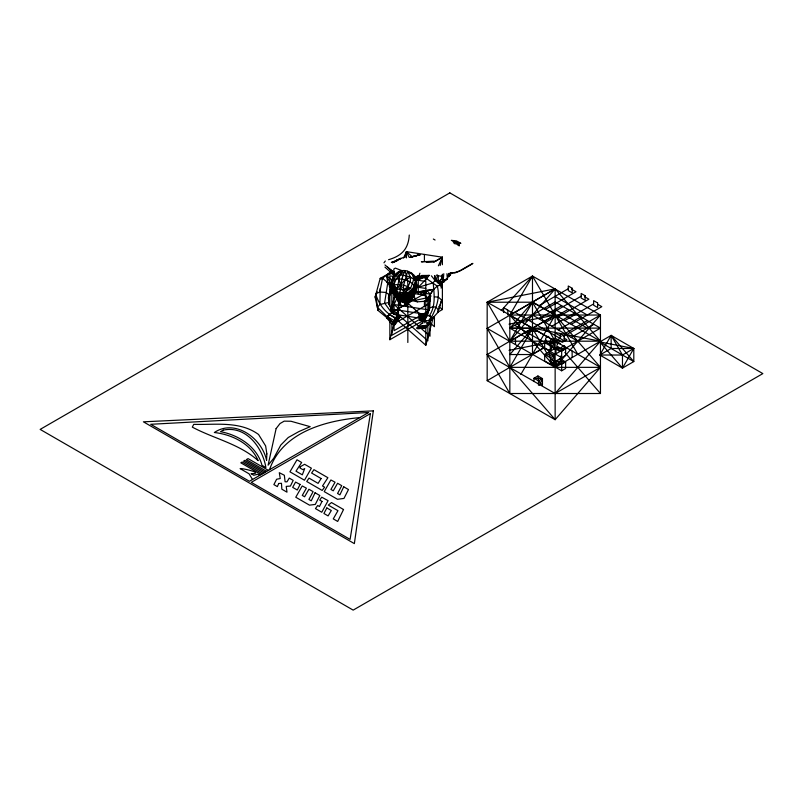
<?xml version="1.0" encoding="UTF-8"?>
<svg xmlns="http://www.w3.org/2000/svg" width="803" height="803" viewBox="0 0 803 803"><rect width="100%" height="100%" fill="white"/><g stroke="black" fill="none" stroke-linecap="round" stroke-linejoin="round"><path stroke-width="1.2" d="M422.669 318.781L421.384 320.076L424.727 319.865L424.596 317.426L425.399 315.75L422.418 313.983L419.929 313.582L419.015 314.485L419.256 318.269L424.225 320.778L420.551 319.142L420.621 317.948L423.281 318.721L423.281 319.835L420.621 319.052L420.039 320.367L423.663 321.421L424.225 320.778M424.375 320.156L425.148 319.383L425.399 315.75M409.972 301.667L410.554 299.338L410.002 296.518L406.679 295.685L409.931 294.169L411.337 291.84L407.462 298.023L401.721 301.095L400.607 298.174L396.341 297.511C383.011 285.617 397.595 260.252 413.706 274.967C420.672 285.717 414.458 299.037 405.405 306.104L403.397 300.503L404.28 296.819L407.011 296.417L409.781 294.831L411.678 293.286L411.477 292.573L407.011 296.417L405.214 296.136M398.378 297.783L400.486 300.192L403.708 301.035L403.869 299.107L402.875 297.742L401.791 297.572M391.222 271.765L391.402 270.46L384.958 264.95M395.237 293.075L398.86 296.548L401.42 296.789L401.45 295.263L401.42 296.789L400.255 297.572L398.71 295.574L399.141 294.32L401.53 294.691L401.56 295.715L404.682 295.163L413.234 291.288L416.245 281.913L412.2 273.502L409.771 272.98L413.706 274.967M401.45 295.313L401.42 296.789L400.255 297.572L399.733 295.805L400.627 284.924L402.885 275.399L405.103 271.033L407.623 280.799L407.974 286.852L406.067 291.429L403.999 293.607M436.43 279.986L434.714 277.908L441.6 286.099L440.626 284.995L437.284 286.159L433.63 289.401L430.388 294.089L429.746 307.85L426.072 317.125L428.912 309.968L429.143 301.446L429.966 299.449M450.061 273.953L450.814 274.074L448.817 276.664L448.917 273.351M421.816 319.152L421.244 320.226M441.118 288.136L442.393 283.369L438.047 282.696L438.398 275.78L436.41 275.088M443.778 273.713L443.095 282.174L447.371 279.063L448.526 273.913M401.109 297.873L401.139 300.533L400.607 298.174M402.664 295.504L403.307 294.34L403.568 285.376L407.593 271.414L410.594 277.416L410.203 281.903L407.974 286.852L402.976 289.933L397.084 289.02L394.765 289.682L394.233 292.934L401.058 299.67L413.234 291.288C408.797 285.055 399.031 283.339 392.045 285.406L391.232 286.651L401.058 299.67L402.825 294.872M434.523 275.57L434.905 280.257L433.219 282.867C434.082 293.948 436.029 305.853 429.404 315.689L426.815 315.93M450.523 272.92L450.322 275.158L449.56 275.038L448.817 276.664M399.603 297.08L398.95 299.81L400.948 305.411L394.203 293.958L393.892 289.953M402.955 296.257L404.812 294.039L402.203 292.382L402.955 296.257L401.48 296.066M404.883 304.668L406.167 304.287L412.17 298.646L413.234 291.288L413.425 297L411.337 299.87M392.045 285.406L393.42 275.78C400.827 273.873 409.681 275.65 415.563 280.578L412.421 289.933L400.727 298.134L398.81 297.311L397.023 291.991L392.045 285.406L397.084 289.02L397.023 291.991L402.905 292.904L406.067 291.429L410.564 288.267L412.491 283.278L413.746 278.922L412.2 273.502L411.437 273.381M394.775 321.993L395.638 323.79L394.885 324.302L378.062 310.46L377.46 307.288L379.929 304.488L380.17 288.508M418.795 278.079L418.664 279.494L416.275 280.066M401.49 296.257L401.45 295.424L402.925 294.41L402.203 292.382M409.54 293.466L408.376 295.123L408.356 293.768L406.067 291.429L402.976 289.933L410.564 288.267M394.323 292.212L394.233 292.934L391.352 287.896L393.982 291.549L400.727 298.134L401.058 299.67L401.46 297.993L401.721 301.095L403.929 299.439L403.568 298.626L410.152 295.675M390.449 271.053L394.474 274.104C392.306 273.241 388.823 269.276 393.079 271.956M421.906 316.784L421.836 317.627A2.55 1.857 41.3 0 0 421.896 318.078L421.555 317.295M401.42 296.789L401.45 295.263M401.339 295.986L398.71 295.574L399.874 296.437L401.339 295.986L401.681 294.089M391.734 284.423L391.683 281.431L392.577 280.197C401.841 275.901 422.539 283.62 413.364 295.926M421.615 316.523L421.966 316.402M406.398 295.293L402.263 297.07L400.506 297.02L399.021 296.417L398.95 294.912L397.154 293.517L397.304 291.63L395.568 291.911L395.066 292.533L395.738 293.757L397.676 295.444L399.151 295.705M378.062 310.46L375.101 297.11L380.2 278.36L389.535 273.241M388.963 304.618L388.431 297.913L389.033 294.571L391.804 288.227L389.003 285.848M392.647 273.411L394.674 275.058M396.19 319.865L397.063 321.672L396.552 322.425L395.799 322.936L392.888 322.344L377.46 307.288L375.684 293.768L379.789 292.001L382.539 278.26L390.77 271.615M417.911 279.615L418.664 279.494L418.925 277.145M422.368 315.699L422.047 315.358M422.087 316.111L422.779 316.864L423.141 316.201L422.729 316.773M402.373 277.607L402.885 275.399M397.344 295.474L396.632 298.455L398.83 301.597M397.154 299.378L397.766 296.829M403.307 294.34L400.225 294.942L397.656 293.466L394.765 289.682L393.871 284.674L396.14 279.022L399.944 274.947L402.614 270.651L395.809 275.128L398.84 279.173L400.627 284.924L402.233 287.504L400.024 289.471L398.439 286.922L400.627 284.924L401.359 281.863M400.807 305.02L399.804 304.327L398.228 299.91L399.031 296.568M405.103 271.033L399.944 274.947L397.084 289.02L393.871 284.674L394.092 279.404L395.809 275.128M399.252 302.781L400.195 298.867M400.275 303.514L401.068 300.192M405.374 300.995L405.796 300.593L402.484 300.934L402.423 300.192L403.919 300.202L405.947 298.606L404.722 296.889L401.51 298.766L401.048 298.224L401.57 299.589L401.741 298.857M400.737 298.626L401.721 301.095L402.052 299.71M402.423 300.192L402.544 299.67M398.529 298.144L401.299 301.095L404.331 301.567L399.964 299.69L401.299 301.095L402.795 301.406L402.945 300.794C403.859 305.531 395.016 294.821 395.267 292.282L396.441 295.143L400.486 300.192L401.018 299.76L395.859 293.466L397.876 295.785L398.73 298.636L401.922 301.095L404.321 301.466M404.682 301.978L403.146 302.229L403.267 301.697L401.299 301.095L399.422 296.849L395.227 296.126L391.352 287.896M405.254 305.702L406.559 305.371L404.973 300.954L405.916 297.03L410.443 297.732L413.665 293.617L408.044 300.222L405.264 301.747M404.722 304.207L405.224 302.129M416.797 285.778L413.736 295.143L408.044 300.222L408.215 302.44L406.559 305.371M423.763 327.935L420.23 328.467L422.258 325.978L419.266 328.658L426.032 327.554L428.38 322.435L428.17 324.241L429.786 323.418L429.836 320.287C435.627 309.838 440.616 298.455 437.284 286.159L424.837 277.346M434.363 296.809L438.328 297.16L441.67 300.021L437.695 312.578L429.786 321.501M422.82 319.022L421.966 318.6L421.505 319.303M409.279 235.038C408.386 249.241 401.49 255.926 388.572 259.7M390.74 310.259L394.654 295.645M404.842 257.602L406.438 251.65L442.393 257.211L442.393 264.709M422.639 320.929L389.856 339.709L393.741 325.215M396.572 314.656L400.386 300.422M426.102 318.008L429.083 306.887M436.651 278.641L437.615 275.068M440.164 265.542L442.393 257.211L434.995 261.457M397.043 319.885L425.811 345.27L433.469 316.673M422.769 316.462L423.372 316.392L422.98 316.814M422.649 315.479L421.475 315.127M429.515 321.391L429.836 320.287L424.024 321.27L416.406 328.246M416.918 286.631C415.683 293.426 412.17 299.81 405.575 302.641M437.695 312.578L441.67 300.021M412.471 298.104L413.565 294.852M375.101 297.11L377.049 291.599M400.556 296.809L399.021 296.417L399.141 294.32M401.721 301.095L402.132 299.951L403.236 300.121L403.779 299.097M409.861 300.151L417.409 301.828L426.554 301.155L427.869 297.632L433.63 289.401L414.298 292.683M419.909 273.231L418.604 276.704L418.664 279.494L426.764 276.684L418.995 277.858L421.434 277.447M429.836 320.287L429.053 322.324L429.786 323.418M428.912 309.968L429.746 307.85L433.49 306.676L436.42 307.509L438.538 310.42M410.945 291.83L410.283 293.517L412.491 293.858L404.973 300.954L403.397 300.503M269.527 469.695C282.244 432.486 324.563 420.862 359.744 417.61M552.404 341.245L554.291 342.339L550.326 351.172L544.665 347.9L544.665 341.355L546.642 340.211M539.475 385.229L542.457 378.604L537.92 375.985L533.955 378.273L533.955 381.545M554.291 361.962L550.326 357.706L544.665 354.434L554.291 355.418L550.326 364.251L544.665 360.979L544.665 354.434L548.63 352.146L554.291 355.418L554.291 361.962L550.326 364.251L550.326 357.706L548.63 352.146M392.296 289.542L389.856 287.384L391.081 284.754L387.136 282.596M403.447 258.094L406.438 251.65L412.732 257.201M427.869 324.071L427.869 340.833L391.914 309.115L397.485 297.11M427.035 290.315L425.811 292.944L407.834 303.243L407.834 342.49M438.408 265.803L442.393 257.211L433.971 262.049M440.897 286.591L442.393 283.369L438.197 279.665M429.234 324.061L430.117 322.144L426.263 322.786L428.109 324.944L426.032 327.554L421.806 328.206L424.496 325.606L422.519 328.076L426.032 327.554M422.258 318.801L421.013 318.319M390.037 286.932L391.021 284.874L387.126 282.626M414.79 291.69L416.777 287.735L433.219 282.867M398.469 272.608L399.051 271.464L401.068 271.705M375.684 293.768C378.735 304.879 387.207 315.699 398.639 318.701L399.894 317.426C397.545 311.383 393.721 321.893 391.904 324.171L394.383 325.054L395.136 324.542L395.638 323.79L394.604 322.284M388.431 297.913L391.894 291.338L391.804 288.227M426.935 278.43L428.772 275.76M577.799 354.274L555.144 315.037L532.489 302.219L509.835 341.195L487.17 354.535L509.835 393.51L555.144 419.678L600.453 367.352L555.144 315.037L532.489 276.061L487.17 302.219L487.17 380.692L509.835 393.51L600.453 393.51L600.453 315.037L532.489 276.061L501.293 310.46M547.586 336.919L532.489 328.377L509.835 367.352L487.17 380.692M520.856 374.429L555.144 315.037L509.022 324.171M600.383 354.043L611.143 335.403L633.798 348.482L633.798 361.561L622.476 368.105L599.821 355.026L611.143 348.482L633.798 348.482L622.476 368.105L600.634 342.881M415.944 279.574L417.279 277.366L419.618 275.69L415.412 278.47M432.325 318.871L431.231 316.693L429.404 315.689L431.241 316.683L432.325 318.871L431.582 320.066L429.866 320.206M428.852 320.457L431.231 316.693M396.02 320.166L397.063 321.672L396.311 322.184L393.801 320.909L394.745 319.524L397.224 320.819L397.977 320.297L398.479 319.544L396.913 317.295M393.319 321.642L395.819 322.947L396.311 322.184L387.468 316.482L386.845 318.008L391.904 324.171L392.416 323.408L394.383 325.054L394.885 324.302L392.557 322.906M425.61 280.388L426.935 278.31L424.626 277.958M393.329 322.053L393.831 321.29M387.959 318.018L386.845 318.008L387.468 316.482L391.653 312.829L398.338 315.167L399.894 317.426L399.141 317.948L397.013 316.412L397.585 315.689L391.653 312.829L384.587 303.072L387.779 282.656L386.564 275.65L390.89 272.358M398.338 315.167L398.127 316.051M398.519 316.382L399.021 315.629M395.799 322.936L396.311 322.184M396.301 317.305L398.639 318.701L399.141 317.948L397.585 315.689M407.834 294.751L407.011 296.417L408.054 298.947M438.478 283.138L441.75 278.561L441.75 275.329M417.56 277.206L416.797 278.591L417.399 278.541L415.733 278.701L414.499 279.996M383.964 262.832L385.32 261.015M424.586 322.776L426.092 320.919M426.022 327.534L428.109 324.944M400.627 284.924L404.722 280.076L410.594 277.416M557.563 343.995L555.144 341.195L532.489 302.219L509.835 328.377L532.489 328.377L546.963 353.37M532.489 328.377L509.835 354.535L532.489 354.535L543.751 347.9M487.17 328.377L509.835 367.352L555.144 419.678L555.144 288.879L487.17 328.377L555.144 367.352L600.453 315.037L509.835 315.037L487.17 302.219L555.144 288.879L600.453 341.195L555.144 393.51L487.17 354.535M419.929 313.582L419.015 314.485M419.196 315.037L419.437 314.003L421.294 314.575L422.418 313.983M420.621 316.442L420.621 315.78M420.722 316.472L420.722 315.79M421.254 315.73L421.675 316.462M421.605 315.228L421.846 315.619M422.187 316.683L420.943 316.322L420.872 315.549M421.234 315.84L421.475 316.302M421.043 316.352L421.033 315.76M421.987 314.465L423.111 314.495M421.766 316.563L421.003 316.262M422.217 316.131L422.498 316.603M421.455 317.486L421.896 318.129M422.689 314.977L423.803 314.756M421.334 317.948L421.806 317.968M422.599 316.733L422.217 316.031M423.382 315.248L424.355 314.927M420.039 320.367L420.611 319.724M421.645 318.48L421.204 318.942L421.234 318.359M423.934 315.418L424.907 315.037M422.458 320.588L423.02 319.945M423.663 321.421L424.225 320.297M438.047 282.726L441.75 278.561L443.286 280.729L447.371 279.063L446.93 273.672M394.183 320.317L397.224 320.819L397.726 320.066L389.455 314.334L387.468 316.482L388.461 315.408M388.17 315.72L389.455 314.334M408.215 302.44L410.544 300.031M415.372 282.465L418.273 287.283L426.935 278.31M424.135 327.805L426.604 325.255L418.855 326.54M421.856 318.309L422.418 317.727L421.946 318.309L421.946 316.683L423.412 316.964M426.554 301.155L429.996 297.662L429.996 301.155M403.327 299.951L402.514 300.754L402.183 298.395M404.391 294.018L407.653 293.045L414.489 287.936L412.531 295.263L409.781 294.831L410.514 296.488M396.311 273.853L399.051 271.464L399.804 271.585M422.539 317.978L422.157 318.229M396.16 317.807L395.347 318.711L397.726 320.066L398.479 319.544M392.888 322.344L394.082 321.531M399.944 299.559L397.987 300.864L400.436 303.976M404.973 300.954L410.443 297.732M417.369 328.086L420.411 326.279L417.831 328.899L420.631 328.066M553.066 342.409L555.144 341.195L549.744 338.143M407.231 299.429L404.782 300.854L403.919 300.202M405.445 304.548L391.914 312.357L391.814 288.96M437.414 312.407L442.393 309.536L442.393 274.214M538.943 305.682L568.534 288.598M509.835 328.116L555.144 301.958L600.453 328.116L555.144 354.274L509.835 328.116L600.453 328.116M545.398 309.406L575.982 291.75L571.676 289.271M538.943 318.761L561.598 305.682M551.852 313.14L581.452 296.056M509.835 341.456L555.144 315.037L509.835 341.195L487.17 302.219L532.489 302.219M545.398 322.495L568.052 309.406M558.316 316.864L588.9 299.208L584.594 296.719M551.852 326.219L574.506 313.14M564.77 320.598L593.367 304.076M558.316 329.943L580.97 316.864M571.224 324.322L601.808 306.666L597.502 304.176M564.77 333.677L587.425 320.598M544.354 347.428L509.835 367.352L600.453 367.352L509.835 315.037L532.489 276.061L532.489 354.535M552.986 342.439L560.012 338.384L514.703 312.226M563.315 336.477L600.453 315.037M554.291 342.339L544.665 341.355L550.326 344.628L554.291 342.339L554.291 348.883L550.326 351.172L550.326 344.628L549.473 341.847L551.741 343.152M571.224 337.401L593.879 324.322M557.975 346.755L555.987 347.9L555.987 354.434L561.658 357.706L565.623 355.418L565.623 348.883L563.726 347.789M550.326 357.706L554.291 355.418M559.952 358.69L555.987 360.979L555.987 367.513L561.658 370.785L565.623 368.497L565.623 361.962L559.952 358.69L561.658 364.251L561.658 370.785M509.835 393.51L509.835 315.037L555.144 367.352L600.453 341.195L532.489 301.958M599.821 341.937L611.143 335.403L633.798 361.561L599.821 341.937L633.798 348.482L622.476 355.026L599.821 355.026M538.492 385.249L538.492 380.893L542.457 378.604L542.457 385.139L538.492 380.893L533.955 378.273L542.457 378.604M555.144 393.51L600.453 367.352M389.856 287.384L391.954 286.179M391.974 312.337L405.716 304.457M439.221 285.195L442.393 283.369L440.054 284.001M429.133 303.584L398.469 321.15L398.469 318.861M419.427 316.141L394.042 330.685L394.042 325.185M422.599 314.324L428.943 310.691M420.471 318.911L391.914 335.273L391.914 323.418M424.697 316.492L427.869 314.676L391.914 309.115M439.191 282.987L446.578 278.832L447.371 279.063M401.068 294.952L402.263 297.07L408.356 293.768L408.376 295.123M418.664 279.494L422.589 277.416M430.88 296.086L427.869 297.632L415.382 300.312L410.985 299.639M403.327 297.451L407.462 298.023L409.5 297M401.57 299.589L405.284 297.752M391.222 285.246L386.564 275.65L391.764 273.492M403.166 257.532L392.607 262.641L397.003 260.212L391.342 262.44L396.782 261.236M402.795 301.406L403.146 302.229M392.356 262.732L394.323 261.979M414.79 293.015L418.273 291.78L433.63 289.401M395.718 292.643L395.056 292.864L396.531 293.968M454.769 272.558L459.858 270.862L464.295 268.182C486.859 255.033 458.443 273.06 454.739 272.789M410.042 257.341L418.423 255.033L414.489 256.187M409.911 257.341L420.411 254.692L412.441 256.508M439.482 283.389L444.169 281.953M379.929 304.488L388.441 302.56L392.777 312.849L391.653 312.829M545.428 343.142L509.022 350.329M552.715 341.676L555.144 341.195M405.495 296.046L407.151 295.755L406.569 295.374M421.284 323.619L422.86 323.358M394.092 291.007L391.874 290.666L396.341 297.511L398.228 299.91L398.95 299.81M433.831 261.407L421.354 261.808L423.211 261.718M413.525 276.443L419.186 276.483L417.44 275.72M435.627 261.286L425.038 261.567M434.062 261.999L426.463 262.159M526.818 331.388L538.151 331.388M549.473 364.08L560.805 364.08M417.69 279.303L418.544 279.354M393.239 271.986L393.992 272.368M379.789 292.001L385.922 292.443L389.033 294.571L388.843 304.678M393.701 272.347L387.608 267.138M411.036 298.535L412.17 298.646M404.752 294.661L402.925 294.41M402.674 293.045L404.11 293.236L404.471 295.102L402.684 294.862M402.996 293.798L404.812 294.039M401.45 295.424L403.638 295.715M421.575 319.112L421.675 318.821M438.398 275.78L442.393 276.403M394.163 276.553L389.856 275.891L389.856 306.033M415.161 279.805L425.811 281.451L425.811 317.858M389.856 282.887L392.015 283.218M418.273 287.283L425.811 288.448M427.869 313.592L427.869 297.632L418.273 291.78L425.811 292.944L424.787 290.776M391.964 287.514L392.125 289.572L392.958 289.702M411.477 292.573L413.635 292.904L416.476 283.499L413.716 276.523M389.856 289.753L392.025 290.094M415.161 293.667L425.811 295.313M405.445 292.704L407.653 293.045M406.318 293.456L408.356 293.768M394.725 292.503L391.914 292.071L394.705 294.37M396.27 297.813L397.987 300.864L394.424 292.985L395.538 293.165L396.612 295.494M392.898 292.222L392.627 290.365L394.203 293.958L396.833 294.159M412.842 296.909L413.425 297M426.985 299.399L429.464 299.78M394.203 293.958L394.915 294.912L396.441 295.143M394.223 294.079L394.644 295.283L397.876 295.785L397.485 294.942M395.738 297.05L400.617 297.803M409.841 299.228L410.554 299.338M408.044 300.222L407.844 299.288L403.568 298.626M394.424 292.985L396.602 298.304L399.794 299.007L401.851 301.868L403.417 302.109M403.929 299.439L402.373 299.198L402.785 298.134L407.844 299.288M409.64 300.322L410.544 300.463M402.052 300.483L398.158 299.84L396.602 298.304M428.762 309.898L394.042 304.528L429.996 336.246L429.996 322.575M393.45 314.103L419.818 318.179M407.462 298.023L408.908 298.244M397.003 292.162L395.568 291.911L395.738 293.757L397.535 294.069M395.066 292.533L396.893 292.854M395.317 293.205L397.154 293.517M396.792 294.661L398.991 295.042L399.021 296.417M394.915 294.912L398.459 297.371M418.273 291.78L430.237 294.259L426.975 290.435M422.609 318.139L422.027 318.068M420.621 318.279L423.281 319.052M421.826 318.891L422.428 319.042M420.621 318.671L423.281 319.443M422.147 319.383L422.217 318.64M420.039 319.875L423.663 320.939M394.012 274.576L394.925 274.927M402.383 270.802L395.297 268.092L393.861 269.005L393.841 270.912M393.992 293.165L391.914 292.071L395.066 293.808M433.329 239.033L435.075 240.017M555.024 296.397L587.314 315.037M555.024 309.476L587.314 328.116M532.489 315.037L577.799 341.195M555.144 332.954L561.257 336.487M564.087 338.123L566.808 339.689L562.281 342.309L555.144 338.183M506.432 309.406L513.227 313.331M558.537 347.077L563.074 349.696M552.303 346.755L556.088 348.934M514.703 325.305L560.012 351.463M552.303 359.834L556.088 362.012M268.393 470.347L248.077 458.623L246.35 459.617L266.666 471.341M265.281 472.144L244.805 460.32L243.6 461.203L263.976 472.967M262.491 473.76L242.185 462.026L240.81 462.819L261.126 474.543M259.76 475.326L257.833 474.212L253.788 475.256L251.068 473.69C265.582 473.569 241.532 467.878 240.117 468.631L249.05 473.79L252.533 479.501M390.88 271.555L392.175 272.358M393.139 271.615L391.041 270.23L390.79 270.741L392.767 272.147M398.73 298.636L400.045 299.509M407.593 271.414L409.038 272.458M397.656 293.466L394.213 290.967L391.232 286.651M417.409 301.828L415.382 300.312L413.926 294.581M386.564 275.65L392.476 280.237M391.181 272.659L384.938 267.128M395.457 294.219L397.365 295.775L399.804 304.327M431.402 275.83L434.905 280.257L440.626 284.995M398.579 316.332L399.894 317.426M397.174 316.302L399.141 317.948M397.324 317.597L398.639 318.701M393.068 323.96L394.383 325.054M381.184 279.193L380.2 278.36L382.539 278.26L387.779 282.656L391.131 287.303M393.982 291.549L399.392 295.384L398.95 294.882L399.201 295.905M395.859 296.126L397.716 297.762M438.799 306.365L442.393 309.536M407.683 303.122L420.591 314.515M429.816 322.645L434.423 326.711L434.423 316.422M398.238 297.431L396.05 294.31M550.326 344.628L554.291 348.883M564.85 352.407L600.453 393.51M398.509 300.703L394.644 295.283M402.263 297.07L402.885 297.933L400.727 298.134L400.506 297.02M396.27 297.13L398.228 299.91M424.476 315.529L424.968 316.231M392.667 273.552L394.002 275.489M414.649 290.827L415.462 292.021M396.913 294.621L398.198 296.588M392.125 289.572L393.711 292.041M395.227 296.126L396.632 298.455L396.341 297.511M552.625 363.056L555.144 367.352M409.028 257.171L406.438 251.65L406.438 257.893M399.964 292.443L400.476 293.898M434.774 275.499L436.561 281.04M560.805 348.392L561.658 351.172L561.658 357.706M411.678 293.286L412.17 294.892M392.838 273.04L393.54 275.429M402.082 295.203L402.273 296.166M392.657 277.035L392.898 278.3M409.952 290.786L410.052 291.409M430.388 294.089L430.659 296.327M537.92 375.985L538.492 380.893M392.687 288.116L392.747 288.729M398.258 294.611L398.358 295.554M397.304 291.63L397.676 295.444M422.278 318.871L421.916 319.253L422.559 318.741L422.549 319.283M423.251 316.643L423.352 317.034M391.994 282.706L392.035 284.503M622.476 368.105L622.476 355.026L611.143 335.403L611.143 348.482M572.127 351.001L572.127 357.546M560.805 356.02L560.805 361.47M549.473 349.476L549.473 354.926M515.496 337.922L515.496 344.467M507.827 314.957L507.827 310.088L503.622 307.659L503.622 312.528M434.905 280.257L434.905 281.331M425.811 327.825L425.811 345.27M424.416 254.431L424.416 261.567M424.416 300.804L424.416 306.756M422.037 318.63L422.157 319.162M421.414 318.41L421.505 319.022M418.273 280.287L418.273 294.149M398.469 297.281L398.469 315.438M394.042 293.266L394.042 314.656M389.856 319.775L389.856 339.709M546.361 340.773A2.399 1.385 -60 0 1 546.01 337.882A2.399 1.385 -60 0 1 548.68 336.748M548.85 337.119A2.399 1.385 -60 0 1 548.911 337.601M557.694 347.308A2.399 1.385 -60 0 1 557.694 343.905A2.399 1.385 -60 0 1 560.233 344.136M459.145 243.158L459.135 245.949L457.64 242.285L457.61 245.025L456.084 241.562L456.054 244.253L454.458 241.091L454.418 243.751L452.741 240.94L451.336 240.358L456.425 240.87L460.862 243.309L459.145 243.158M266.857 453.866L266.576 460.35C262.059 438.428 235.159 418.403 214.351 432.506C232.027 434.493 250.807 443.627 258.164 460.631C239.214 443.778 214.06 438.749 192.318 427.136L193.724 424.365C215.405 424.958 239.766 420.772 258.556 434.473L265.642 445.946L266.857 453.866M370.414 413.565L350.098 539.405L251.279 482.352L370.414 413.565M300.131 466.864L300.001 468.019L302.841 469.655L304.678 468.601L302.329 474.834L295.986 471.17L301.657 462.488L296.98 459.788L289.953 471.833L304.478 480.214L311.373 468.179L304.608 464.275L300.131 466.864M449.861 273.351L454.98 272.518L449.861 273.351M373.325 410.865L354.354 543.611L143.406 421.826L373.325 410.865M421.384 276.081L418.965 276.583L425.148 276.142L421.766 275.489L429.585 275.419L421.384 276.081M276.122 428.581L268.102 465.168L273.693 458.292L280.789 445.043L288.257 437.505L298.867 431.582L310.189 426.674L290.977 421.254L284.182 421.143L280.016 423.552L276.122 428.581M278.691 483.496L277.366 486.608L273.883 484.6L276.634 479.23L280.247 478.548L279.293 472.686L284.342 475.266L285.095 481.77L286.972 481.84L289.261 478.096L293.185 480.365L290.425 486.086L286.219 486.377L286.992 492.169L281.853 489.198L281.472 483.296L278.691 483.496M315.077 492.771L311.253 500.801L308.914 499.446L313.1 491.657L308.924 489.238L304.618 496.766L302.279 495.421L306.395 488.174L302.229 485.925L295.765 497.228L309.496 505.157L315.298 504.414L319.835 495.521L315.077 492.771M343.734 486.799L339.9 494.839L337.561 493.484L341.757 485.685L337.581 483.276L333.265 490.804L330.926 489.449L335.052 482.212L330.886 479.963L324.211 491.617L337.491 499.285L343.955 498.442L348.492 489.549L343.734 486.799M343.533 509.514L337.692 521.438L333.265 518.889L337.963 510.678L328.317 505.097L331.498 502.558L343.533 509.514M322.013 501.413L319.453 506.512L317.697 505.499L315.449 508.6L321.762 512.244L328.096 500.67L321.722 497.177L319.755 500.108L322.013 501.413M300.111 484.43L297.281 490.021L292.683 487.371L295.564 482.081L300.111 484.43M326.851 507.938L323.92 513.488L328.106 515.907L331.308 510.497L326.851 507.938M321.13 478.538L318.098 483.366L309.025 478.126L306.716 481.509L322.184 490.442L324.603 487.18L322.515 485.976L327.885 477.705L313.953 469.665L311.604 473.037L321.13 478.538M421.987 316.643C418.313 318.42 425.971 319.775 421.987 316.643M555.144 288.879L509.835 341.195L600.453 341.195L532.489 328.116L509.835 315.298L555.144 288.879M449.831 192.881L40.15 429.404L353.169 610.119L762.85 373.596L449.831 192.881M223.194 430.137L220.514 431.683C238.451 434.895 257.271 446.95 261.979 465.288L265.903 467.547C262.581 447.422 245.929 425.168 223.194 430.137M368.577 412.511L249.442 481.288L150.713 424.295L368.577 412.511M565.623 348.883L561.658 351.172L555.987 347.9L565.623 348.883M565.623 361.962L561.658 364.251L555.987 360.979L565.623 361.962M399.071 259.178L396.28 260.523L401.139 258.245L399.071 259.178M394.634 273.181L393.811 271.514L394.634 273.181M572.238 288.297L568.273 285.998L568.273 290.586L572.238 292.874L572.238 288.297M585.116 295.725L581.151 293.436L581.151 298.013L585.116 300.302L585.116 295.725M597.603 302.932L593.638 300.643L593.638 305.23L597.603 307.519L597.603 302.932M564.228 336.236L560.263 333.948L560.263 338.525L564.228 340.813L564.228 336.236M552.183 342.831A2.399 1.385 -60 0 0 552.946 339.117A2.399 1.385 -60 0 0 550.105 341.636A2.399 1.385 -60 0 0 552.183 342.831M563.505 349.375A2.399 1.385 -60 0 0 564.268 345.651A2.399 1.385 -60 0 0 561.427 348.171A2.399 1.385 -60 0 0 563.505 349.375"/></g></svg>
